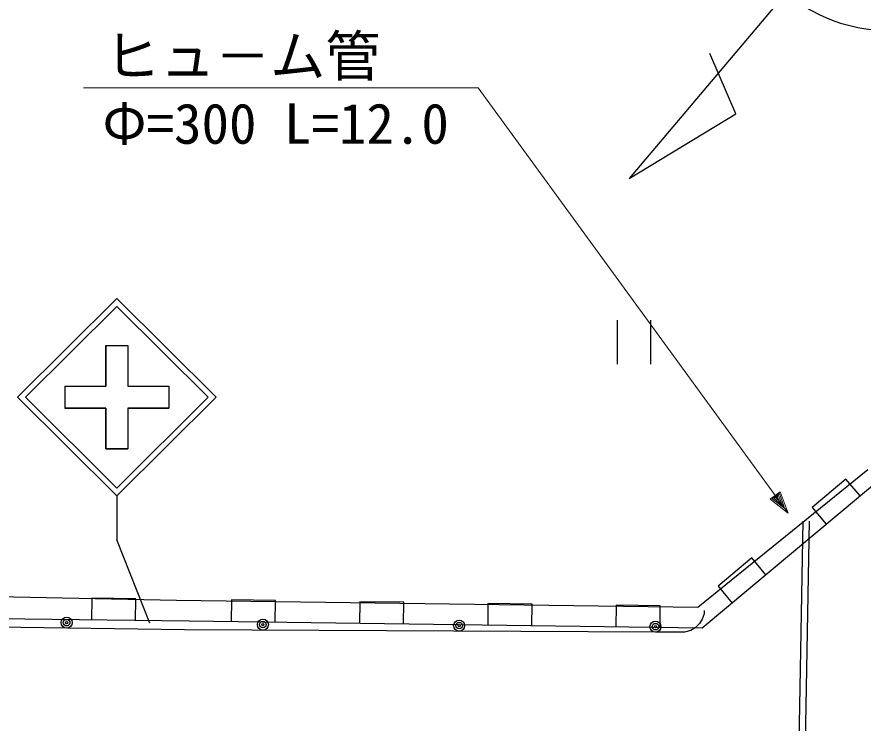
# Model space of a CAD drawing. Units: millimetres, scale not verified. Extents: x 40000 to 680000, y 20000 to 380000.
# Drawn here: x 424459 to 462845, y 287241 to 319286 of the extents above; entities that cross this region are included whole.
import ezdxf
from ezdxf.enums import TextEntityAlignment as Align

# ---------------------------------------------------------------- set-up
doc = ezdxf.new("R2010")
doc.units = ezdxf.units.MM
doc.header["$LTSCALE"] = 1000
for name, color, linetype, lineweight in [('S-BGD', 7, 'Continuous', 25), ('S-BMK-SRVR', 3, 'Continuous', 25), ('S-STR-HTXT', 7, 'Continuous', 13), ('S-STR-STRC', 7, 'Continuous', 25)]:
    doc.layers.add(name, color=color, linetype=linetype, lineweight=lineweight)
doc.styles.add('ＭＳ ゴシック', font='')
doc.styles.get('ＭＳ ゴシック').set_extended_font_data('MS Gothic')

msp = doc.modelspace()

# ---------------------------------------------------------------- linework, layer by layer
at = {"layer": 'S-BGD'}
for p, q in [((451693, 305522), (451693, 303532)), ((453213, 303532), (453213, 305522)), ((455343, 292496), (463064, 298746)), ((464075, 298693), (455541, 291543)), ((462063, 298307), (460533, 297026)), ((462707, 297546), (462063, 298307)), ((460533, 297026), (461177, 296265)), ((460105, 296409), (459690, 273183)), ((460405, 296404), (459990, 273178)), ((457795, 294732), (456266, 293450)), ((458440, 293971), (457795, 294732)), ((456266, 293450), (456910, 292689)), ((411577, 293238), (431702, 292814)), ((427851, 292912), (427838, 291917)), ((429851, 292886), (427851, 292912)), ((429838, 291892), (429851, 292886)), ((431702, 292814), (455343, 292496)), ((434195, 292829), (434181, 291834)), ((436195, 292802), (434195, 292829)), ((436181, 291807), (436195, 292802)), ((440012, 292750), (439998, 291755)), ((442012, 292722), (440012, 292750)), ((441998, 291728), (442012, 292722)), ((445829, 292670), (445816, 291675)), ((447829, 292643), (445829, 292670)), ((447816, 291648), (447829, 292643)), ((451647, 292591), (451633, 291596)), ((453646, 292563), (451647, 292591)), ((453633, 291569), (453646, 292563)), ((432273, 291860), (411666, 292125)), ((455629, 292193), (455548, 291954)), ((455630, 292352), (455629, 292193)), ((432057, 291478), (411571, 291752)), ((455541, 291543), (432273, 291860)), ((455426, 291756), (455225, 291558)), ((455548, 291954), (455426, 291756)), ((453424, 291368), (432057, 291478)), ((454424, 291363), (453424, 291368)), ((454744, 291361), (454424, 291363)), ((455025, 291440), (454744, 291361)), ((455225, 291558), (455025, 291440))]:
    msp.add_line(p, q, dxfattribs=at)
for centre, major_axis in [((426714, 291798), (250, 0)), ((426714, 291798), (150, 0)), ((426714, 291798), (50, 0)), ((435616, 291708), (250, 0)), ((435616, 291708), (150, 0)), ((435616, 291708), (50, 0)), ((444521, 291663), (250, 0)), ((444521, 291663), (150, 0)), ((453426, 291617), (250, 0)), ((453426, 291617), (150, 0)), ((444521, 291663), (50, 0)), ((453426, 291617), (50, 0))]:
    msp.add_ellipse(centre, major_axis=major_axis, ratio=0.994777, dxfattribs=at)
at = {"layer": 'S-BMK-SRVR'}
for p, q in [((473472, 337123), (452241, 311953)), ((457077, 314891), (455888, 317632)), ((452241, 311953), (457077, 314891))]:
    msp.add_line(p, q, dxfattribs=at)
msp.add_ellipse((464119, 326100), major_axis=(7500, 0), ratio=0.994777, dxfattribs=at)
at = {"layer": 'S-STR-HTXT'}
for p, q in [((445387, 316075), (427480, 316075)), ((459449, 296763), (445387, 316075)), ((458636, 297405), (459089, 297732)), ((458724, 297419), (459048, 297653)), ((458812, 297434), (459007, 297574)), ((458900, 297448), (458965, 297495)), ((458965, 297495), (459050, 297310)), ((459007, 297574), (459191, 297117)), ((459048, 297653), (459285, 296988)), ((459089, 297732), (459449, 296763)), ((459449, 296763), (458636, 297405)), ((459285, 296988), (458724, 297419)), ((459191, 297117), (458812, 297434)), ((459050, 297310), (458900, 297448))]:
    msp.add_line(p, q, dxfattribs=at)
at = {"layer": 'S-STR-STRC'}
for p, q in [((424492, 302027), (428992, 306504)), ((433492, 302027), (428992, 306504)), ((424845, 302027), (428992, 306152)), ((433139, 302027), (428992, 306152)), ((428493, 302525), (428493, 304375)), ((428493, 304375), (429493, 304375)), ((428493, 304375), (429493, 304375)), ((428493, 304375), (428493, 302525)), ((429493, 304375), (429493, 302525)), ((429493, 304375), (429493, 302525)), ((426632, 302525), (428493, 302525)), ((426632, 302525), (426632, 301530)), ((426632, 302525), (426632, 301530)), ((426632, 302525), (428493, 302525)), ((429493, 302525), (431352, 302525)), ((429493, 302525), (431352, 302525)), ((431352, 302525), (431352, 301530)), ((431352, 302525), (431352, 301530)), ((424492, 302027), (428992, 297550)), ((424845, 302027), (428992, 297902)), ((428992, 297902), (433139, 302027)), ((428992, 297551), (433492, 302027)), ((428492, 301530), (426632, 301530)), ((426632, 301530), (428492, 301530)), ((428492, 299680), (428492, 301530)), ((428492, 301530), (428492, 299680)), ((429493, 301530), (429492, 299679)), ((429493, 301530), (429492, 299679)), ((431352, 301530), (429493, 301530)), ((429493, 301530), (431352, 301530)), ((429492, 299679), (428492, 299680)), ((428492, 299680), (429492, 299679)), ((428992, 297551), (428992, 295561)), ((430485, 291773), (428992, 295561))]:
    msp.add_line(p, q, dxfattribs=at)

# ---------------------------------------------------------------- texts
at = {"layer": 'S-STR-HTXT', "style": 'ＭＳ ゴシック'}
for s, p in [('ヒュ－ム管', (428450, 316048)), ('Φ=300 L=12.0', (428337, 312980))]:
    msp.add_text(s, height=1833, dxfattribs=at).set_placement(p, align=Align.BOTTOM_LEFT)

doc.saveas('drawing.dxf')
